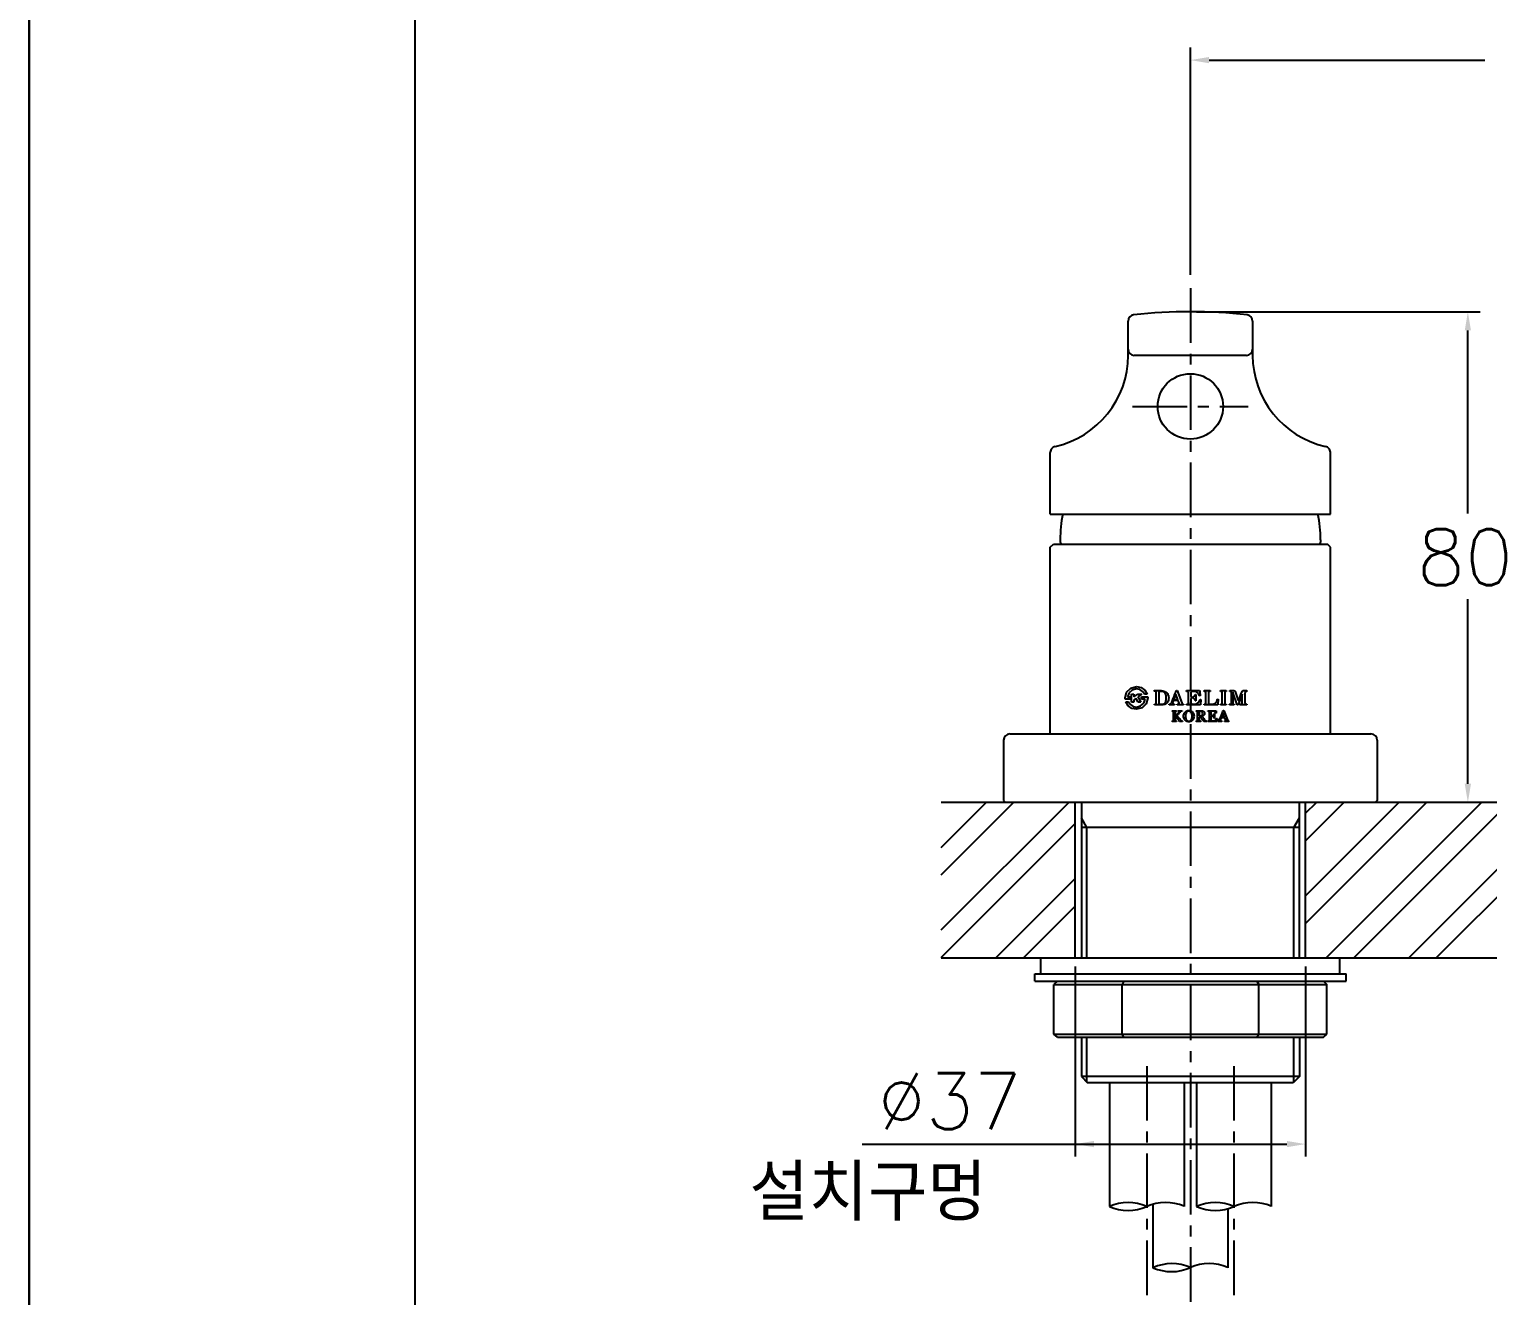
# Model space of a CAD drawing. Extents: x 8594 to 10274, y 9608 to 11210.
# Drawn here: x 9433.8 to 9668.1, y 10397.9 to 10601.3 of the extents above; entities that cross this region are included whole.
import ezdxf

# ---------------------------------------------------------------- set-up
doc = ezdxf.new("R2010")
doc.units = 0
doc.header["$LTSCALE"] = 7
doc.header["$MEASUREMENT"] = 0
doc.linetypes.add('CENTER', pattern=[2, 1.25, -0.25, 0.25, -0.25])
doc.layers.get('0').update_dxf_attribs({"color": 2, "linetype": 'CONTINUOUS'})
for name, color, linetype in [('CL', 1, 'CENTER'), ('D', 2, 'CONTINUOUS'), ('DWG', 7, 'CONTINUOUS'), ('TXT', 5, 'CONTINUOUS')]:
    doc.layers.add(name, color=color, linetype=linetype)
doc.styles.add('GHS', font='ROMANS', dxfattribs={"bigfont": 'GHS'})

# ---------------------------------------------------------------- blocks, each defined once
blk = doc.blocks.new('BORDER')
for p, q in [((0, 1), (0, 0)), ((1, 0), (1, 1))]:
    blk.add_line(p, q)

msp = doc.modelspace()

# ---------------------------------------------------------------- linework, layer by layer
at = {"color": 7, "linetype": 'Continuous'}
for p, q in [((9610.29, 10548.91), (9610.29, 10554.41)), ((9630.29, 10554.41), (9630.29, 10548.91)), ((9629.29, 10548.91), (9611.29, 10548.91)), ((9597.79, 10523.41), (9597.79, 10533.29)), ((9642.79, 10523.41), (9642.79, 10533.29)), ((9597.79, 10523.41), (9642.79, 10523.41)), ((9599.39, 10519.31), (9599.39, 10518.91)), ((9641.19, 10519.31), (9641.19, 10518.91)), ((9597.79, 10518.11), (9598.29, 10518.61)), ((9597.79, 10488.11), (9597.79, 10518.11)), ((9598.29, 10518.61), (9642.29, 10518.61)), ((9642.79, 10518.11), (9642.29, 10518.61)), ((9642.79, 10488.11), (9642.79, 10518.11)), ((9590.29, 10487.11), (9590.29, 10477.41)), ((9591.29, 10488.11), (9649.29, 10488.11)), ((9650.29, 10487.11), (9650.29, 10477.41)), ((9590.29, 10477.41), (9590.59, 10477.11)), ((9650.29, 10477.41), (9649.99, 10477.11)), ((10020.29, 10477.11), (9580.29, 10477.11)), ((9601.79, 10452.11), (9601.79, 10477.11)), ((9602.79, 10477.11), (9602.79, 10452.11)), ((9637.79, 10452.11), (9637.79, 10477.11)), ((9638.79, 10452.11), (9638.79, 10477.11)), ((9637.79, 10473.11), (9602.79, 10473.11)), ((10020.29, 10452.11), (9580.29, 10452.11)), ((9596.29, 10449.61), (9596.29, 10452.11)), ((9644.29, 10449.61), (9644.29, 10452.11)), ((9595.29, 10449.61), (9645.29, 10449.61)), ((9595.29, 10448.41), (9595.29, 10449.61)), ((9645.29, 10448.41), (9645.29, 10449.61)), ((9595.29, 10448.41), (9645.29, 10448.41)), ((9598.93, 10448.41), (9598.35, 10447.91)), ((9598.35, 10447.91), (9642.23, 10447.91)), ((9598.35, 10439.91), (9598.35, 10447.91)), ((9609.61, 10448.41), (9609.32, 10447.91)), ((9609.32, 10439.91), (9609.32, 10447.91)), ((9630.97, 10448.41), (9631.26, 10447.91)), ((9631.26, 10439.91), (9631.26, 10447.91)), ((9641.65, 10448.41), (9642.23, 10447.91)), ((9642.23, 10439.91), (9642.23, 10447.91)), ((9598.35, 10439.91), (9642.23, 10439.91)), ((9598.93, 10439.41), (9598.35, 10439.91)), ((9609.61, 10439.41), (9609.32, 10439.91)), ((9630.97, 10439.41), (9631.26, 10439.91)), ((9641.65, 10439.41), (9642.23, 10439.91)), ((9598.93, 10439.41), (9641.65, 10439.41)), ((9602.79, 10439.41), (9602.79, 10433.11)), ((9637.79, 10439.41), (9637.79, 10433.11)), ((9637.79, 10433.11), (9602.79, 10433.11)), ((9602.79, 10433.11), (9603.79, 10432.11)), ((9637.79, 10433.11), (9636.79, 10432.11)), ((9636.79, 10432.11), (9603.79, 10432.11))]:
    msp.add_line(p, q, dxfattribs=at)
msp.add_circle((9620.29, 10540.71), 5.25, dxfattribs=at)
for centre, radius, start, end in [((9611.29, 10554.41), 1, 96.3013, 180), ((9620.29, 10472.91), 83, 83.6987, 96.3013), ((9629.29, 10554.41), 1, 0, 83.6987), ((9611.29, 10549.91), 1, 180, 270), ((9629.29, 10549.91), 1, 270, 0), ((9595.29, 10548.91), 15, 282.6356, 0), ((9645.29, 10548.91), 15, 180, 257.3644), ((9620.29, 10519.31), 20.9, 168.6848, 180), ((9620.29, 10519.31), 20.9, 0, 11.3152), ((9599.69, 10518.91), 0.3, 180, 270), ((9640.89, 10518.91), 0.3, 270, 0), ((9591.29, 10487.11), 1, 90, 180), ((9649.29, 10487.11), 1, 0, 90)]:
    msp.add_arc(centre, radius, start, end, dxfattribs=at)
at = {"color": 2, "linetype": 'Continuous'}
for centre, radius, start, end in [((9610.31, 10405.51), 7.37, 66.1725, 114.2454), ((9610.26, 10418.96), 7.37, 246.1725, 294.2454), ((9616.31, 10405.4), 7.48, 66.5742, 113.8437), ((9624.31, 10405.51), 7.37, 66.1725, 114.2454), ((9624.26, 10418.96), 7.37, 246.1725, 294.2454), ((9630.31, 10405.4), 7.48, 66.5742, 113.8437), ((9617.31, 10395.69), 7.37, 66.1725, 114.2454), ((9617.26, 10409.15), 7.37, 246.1725, 294.2454), ((9623.31, 10395.59), 7.48, 66.5742, 113.8437)]:
    msp.add_arc(centre, radius, start, end, dxfattribs=at)
at = {"color": 7, "linetype": 'Continuous'}
for points in [[(9598.57, 10534.27), (9598.28, 10534.15), (9598.03, 10533.95), (9597.87, 10533.68), (9597.79, 10533.36), (9597.79, 10533.29)], [(9642.79, 10533.29), (9642.79, 10533.36), (9642.71, 10533.68), (9642.55, 10533.95), (9642.3, 10534.15), (9642.01, 10534.27)]]:
    msp.add_spline(points, degree=3, dxfattribs=at)
at = {"layer": 'CL'}
for p, q in [((9620.29, 10559.68), (9620.29, 10366.96)), ((9611, 10540.71), (9629.58, 10540.71)), ((9613.29, 10434.77), (9613.29, 10319.22)), ((9627.29, 10434.77), (9627.29, 10319.22))]:
    msp.add_line(p, q, dxfattribs=at)
at = {"layer": 'D'}
for p, q in [((9620.29, 10561.82), (9620.29, 10598.32)), ((9623.29, 10596.32), (9667.55, 10596.32)), ((9621.29, 10555.91), (9666.85, 10555.91)), ((9664.85, 10523.54), (9664.85, 10552.91)), ((9664.85, 10480.11), (9664.85, 10509.77)), ((9609.81, 10493.89), (9610.06, 10494.81)), ((9609.81, 10493.83), (9609.81, 10493.89)), ((9609.81, 10493.77), (9609.81, 10493.83)), ((9609.82, 10493.7), (9609.81, 10493.77)), ((9609.96, 10493.7), (9609.82, 10493.7)), ((9610.21, 10493.7), (9609.96, 10493.7)), ((9610.06, 10494.81), (9610.71, 10495.47)), ((9610.46, 10494.73), (9610.21, 10494.09)), ((9610.21, 10494.09), (9610.65, 10494.09)), ((9610.65, 10493.7), (9610.21, 10493.7)), ((9610.96, 10495.17), (9610.46, 10494.73)), ((9610.65, 10494.09), (9610.65, 10493.7)), ((9610.71, 10495.47), (9611.63, 10495.72)), ((9610.83, 10494.53), (9611.23, 10494.53)), ((9610.83, 10493.23), (9610.83, 10494.53)), ((9611.63, 10495.34), (9610.96, 10495.17)), ((9611.23, 10494.08), (9611.88, 10494.53)), ((9611.23, 10494.53), (9611.23, 10494.08)), ((9611.55, 10493.83), (9611.23, 10493.6)), ((9611.23, 10493.6), (9611.23, 10493.23)), ((9611.9, 10493.23), (9611.55, 10493.83)), ((9611.63, 10495.72), (9612.37, 10495.56)), ((9612.16, 10495.24), (9611.63, 10495.34)), ((9612.52, 10494.53), (9611.86, 10494.06)), ((9611.86, 10494.06), (9612.34, 10493.23)), ((9611.88, 10494.53), (9612.52, 10494.53)), ((9612.61, 10494.95), (9612.16, 10495.24)), ((9612.37, 10495.56), (9612.96, 10495.15)), ((9612.47, 10494.1), (9613.05, 10494.1)), ((9612.47, 10493.7), (9612.47, 10494.1)), ((9613.05, 10493.7), (9612.47, 10493.7)), ((9612.92, 10494.53), (9612.61, 10494.95)), ((9612.81, 10493.06), (9613.05, 10493.7)), ((9613.34, 10494.53), (9612.92, 10494.53)), ((9612.96, 10495.15), (9613.34, 10494.53)), ((9613.05, 10494.1), (9613.28, 10494.1)), ((9613.46, 10493.89), (9613.21, 10492.97)), ((9613.28, 10494.1), (9613.45, 10494.1)), ((9613.45, 10494.1), (9613.45, 10494.03)), ((9613.45, 10494.03), (9613.46, 10493.96)), ((9613.46, 10493.96), (9613.46, 10493.89)), ((9614.5, 10495.07), (9615.61, 10495.07)), ((9614.5, 10494.96), (9614.5, 10495.07)), ((9614.66, 10494.96), (9614.5, 10494.96)), ((9614.75, 10494.93), (9614.66, 10494.96)), ((9614.8, 10494.87), (9614.75, 10494.93)), ((9614.81, 10494.78), (9614.8, 10494.87)), ((9614.81, 10493.05), (9614.81, 10494.78)), ((9615.24, 10494.86), (9615.22, 10494.8)), ((9615.22, 10494.8), (9615.22, 10493.03)), ((9615.28, 10494.91), (9615.24, 10494.86)), ((9615.37, 10494.94), (9615.28, 10494.91)), ((9615.42, 10494.94), (9615.37, 10494.94)), ((9615.48, 10494.94), (9615.42, 10494.94)), ((9615.53, 10494.94), (9615.48, 10494.94)), ((9615.68, 10494.94), (9615.53, 10494.94)), ((9615.61, 10495.07), (9615.75, 10495.06)), ((9615.85, 10494.92), (9615.68, 10494.94)), ((9615.75, 10495.06), (9615.89, 10495.04)), ((9615.99, 10494.89), (9615.85, 10494.92)), ((9615.89, 10495.04), (9616.02, 10495.01)), ((9616.09, 10494.83), (9615.99, 10494.89)), ((9616.02, 10495.01), (9616.15, 10494.96)), ((9616.17, 10494.76), (9616.09, 10494.83)), ((9616.15, 10494.96), (9616.27, 10494.9)), ((9616.25, 10494.68), (9616.17, 10494.76)), ((9616.36, 10494.45), (9616.25, 10494.68)), ((9616.27, 10494.9), (9616.37, 10494.83)), ((9616.4, 10494.16), (9616.36, 10494.45)), ((9616.37, 10494.83), (9616.5, 10494.73)), ((9616.37, 10493.39), (9616.41, 10493.67)), ((9616.42, 10493.91), (9616.4, 10494.16)), ((9616.41, 10493.67), (9616.42, 10493.91)), ((9616.5, 10494.73), (9616.6, 10494.6)), ((9616.6, 10494.6), (9616.69, 10494.45)), ((9616.69, 10494.45), (9616.76, 10494.29)), ((9616.77, 10493.54), (9616.72, 10493.38)), ((9616.76, 10494.29), (9616.8, 10494.11)), ((9616.8, 10493.71), (9616.77, 10493.54)), ((9616.8, 10494.11), (9616.81, 10493.91)), ((9616.81, 10493.91), (9616.8, 10493.71)), ((9617.42, 10493.47), (9617.55, 10493.79)), ((9617.55, 10493.79), (9617.68, 10494.14)), ((9617.95, 10494.49), (9617.61, 10493.6)), ((9617.61, 10493.6), (9618.3, 10493.6)), ((9617.68, 10494.14), (9617.82, 10494.49)), ((9617.82, 10494.49), (9617.94, 10494.81)), ((9617.94, 10494.81), (9618.06, 10495.1)), ((9618.3, 10493.6), (9617.95, 10494.49)), ((9618.06, 10495.1), (9618.15, 10495.1)), ((9618.15, 10495.1), (9618.92, 10493.12)), ((9619.66, 10495.07), (9621.75, 10495.07)), ((9619.66, 10494.95), (9619.66, 10495.07)), ((9619.84, 10494.95), (9619.66, 10494.95)), ((9619.9, 10494.93), (9619.84, 10494.95)), ((9619.95, 10494.88), (9619.9, 10494.93)), ((9619.97, 10494.81), (9619.95, 10494.88)), ((9619.98, 10493.08), (9619.97, 10494.81)), ((9620.4, 10494.88), (9620.38, 10494.82)), ((9620.38, 10494.82), (9620.38, 10494.12)), ((9620.38, 10494.12), (9620.4, 10494.07)), ((9620.4, 10493.85), (9620.38, 10493.81)), ((9620.38, 10493.81), (9620.38, 10493.2)), ((9620.45, 10494.92), (9620.4, 10494.88)), ((9620.4, 10494.07), (9620.44, 10494.04)), ((9620.43, 10493.88), (9620.4, 10493.85)), ((9620.48, 10493.9), (9620.43, 10493.88)), ((9620.44, 10494.04), (9620.48, 10494.03)), ((9620.53, 10494.94), (9620.45, 10494.92)), ((9620.48, 10494.03), (9620.6, 10494.03)), ((9620.6, 10493.9), (9620.48, 10493.9)), ((9620.91, 10494.94), (9620.53, 10494.94)), ((9620.6, 10494.03), (9620.81, 10494.07)), ((9620.84, 10493.83), (9620.6, 10493.9)), ((9620.81, 10494.07), (9621, 10494.21)), ((9621.01, 10493.67), (9620.84, 10493.83)), ((9621.29, 10494.86), (9620.91, 10494.94)), ((9621, 10494.21), (9621.09, 10494.45)), ((9621.08, 10493.42), (9621.01, 10493.67)), ((9621.09, 10494.45), (9621.18, 10494.45)), ((9621.18, 10494.45), (9621.18, 10493.42)), ((9621.59, 10494.62), (9621.29, 10494.86)), ((9621.77, 10494.25), (9621.59, 10494.62)), ((9621.69, 10493.25), (9621.85, 10493.64)), ((9621.75, 10495.07), (9621.79, 10495.06)), ((9621.86, 10494.25), (9621.77, 10494.25)), ((9621.79, 10495.06), (9621.81, 10495.04)), ((9621.81, 10495.04), (9621.82, 10495.01)), ((9621.82, 10495.01), (9621.86, 10494.25)), ((9621.85, 10493.64), (9621.97, 10493.64)), ((9621.97, 10493.64), (9621.93, 10492.86)), ((9622.5, 10495.07), (9623.47, 10495.07)), ((9622.5, 10494.95), (9622.5, 10495.07)), ((9622.61, 10494.95), (9622.5, 10494.95)), ((9622.69, 10494.93), (9622.61, 10494.95)), ((9622.76, 10494.86), (9622.69, 10494.93)), ((9622.78, 10494.75), (9622.76, 10494.86)), ((9622.78, 10493.07), (9622.78, 10494.75)), ((9623.21, 10494.85), (9623.19, 10494.77)), ((9623.19, 10494.77), (9623.19, 10493.11)), ((9623.26, 10494.92), (9623.21, 10494.85)), ((9623.36, 10494.95), (9623.26, 10494.92)), ((9623.47, 10494.95), (9623.36, 10494.95)), ((9623.47, 10495.07), (9623.47, 10494.95)), ((9624.54, 10493.32), (9624.66, 10493.68)), ((9624.66, 10493.68), (9624.77, 10493.68)), ((9624.77, 10493.68), (9624.72, 10492.85)), ((9625.14, 10495.07), (9626.05, 10495.07)), ((9625.14, 10494.95), (9625.14, 10495.07)), ((9625.26, 10494.95), (9625.14, 10494.95)), ((9625.34, 10494.93), (9625.26, 10494.95)), ((9625.38, 10494.88), (9625.34, 10494.93)), ((9625.39, 10494.82), (9625.38, 10494.88)), ((9625.39, 10493.07), (9625.39, 10494.82)), ((9625.83, 10494.89), (9625.82, 10494.83)), ((9625.82, 10494.83), (9625.82, 10493.04)), ((9625.88, 10494.93), (9625.83, 10494.89)), ((9625.94, 10494.95), (9625.88, 10494.93)), ((9626.05, 10494.95), (9625.94, 10494.95)), ((9626.05, 10495.07), (9626.05, 10494.95)), ((9626.61, 10495.07), (9627.31, 10495.07)), ((9626.61, 10494.95), (9626.61, 10495.07)), ((9626.7, 10494.95), (9626.61, 10494.95)), ((9626.8, 10494.94), (9626.7, 10494.95)), ((9626.89, 10494.87), (9626.8, 10494.94)), ((9626.92, 10494.75), (9626.89, 10494.87)), ((9626.92, 10493.18), (9626.92, 10494.75)), ((9627.09, 10494.83), (9627.09, 10494.82)), ((9627.81, 10492.81), (9627.09, 10494.83)), ((9627.09, 10494.82), (9627.09, 10493.43)), ((9627.31, 10495.07), (9627.38, 10495.05)), ((9627.38, 10495.05), (9627.44, 10495.02)), ((9627.44, 10495.02), (9627.48, 10494.95)), ((9627.48, 10494.95), (9627.99, 10493.49)), ((9628.63, 10494.49), (9627.99, 10492.81)), ((9628.05, 10493.5), (9628.24, 10493.98)), ((9628.24, 10493.98), (9628.42, 10494.46)), ((9628.42, 10494.46), (9628.59, 10494.95)), ((9628.59, 10494.95), (9628.62, 10495.01)), ((9628.62, 10495.01), (9628.67, 10495.05)), ((9628.62, 10493.09), (9628.63, 10494.47)), ((9628.63, 10494.47), (9628.63, 10494.49)), ((9628.67, 10495.05), (9628.74, 10495.07)), ((9628.74, 10495.07), (9629.36, 10495.07)), ((9629.07, 10494.85), (9629.05, 10494.75)), ((9629.05, 10494.75), (9629.05, 10493.09)), ((9629.14, 10494.92), (9629.07, 10494.85)), ((9629.24, 10494.95), (9629.14, 10494.92)), ((9629.36, 10494.95), (9629.24, 10494.95)), ((9629.36, 10495.07), (9629.36, 10494.95)), ((9609.92, 10493.25), (9610.35, 10493.25)), ((9610.31, 10492.64), (9609.92, 10493.25)), ((9610.9, 10492.22), (9610.31, 10492.64)), ((9610.35, 10493.25), (9610.66, 10492.83)), ((9610.66, 10492.83), (9611.1, 10492.55)), ((9611.23, 10493.23), (9610.83, 10493.23)), ((9611.63, 10492.07), (9610.9, 10492.22)), ((9611.1, 10492.55), (9611.63, 10492.44)), ((9611.63, 10492.44), (9612.3, 10492.61)), ((9612.55, 10492.32), (9611.63, 10492.07)), ((9612.34, 10493.23), (9611.9, 10493.23)), ((9612.3, 10492.61), (9612.81, 10493.06)), ((9613.21, 10492.97), (9612.55, 10492.32)), ((9614.51, 10492.88), (9614.64, 10492.88)), ((9614.51, 10492.77), (9614.51, 10492.88)), ((9615.55, 10492.77), (9614.51, 10492.77)), ((9614.64, 10492.88), (9614.73, 10492.91)), ((9614.73, 10492.91), (9614.79, 10492.97)), ((9614.79, 10492.97), (9614.81, 10493.05)), ((9615.22, 10493.03), (9615.23, 10492.96)), ((9615.23, 10492.96), (9615.26, 10492.92)), ((9615.26, 10492.92), (9615.31, 10492.89)), ((9615.31, 10492.89), (9615.39, 10492.88)), ((9615.39, 10492.88), (9615.5, 10492.88)), ((9615.5, 10492.88), (9615.61, 10492.88)), ((9615.72, 10492.77), (9615.55, 10492.77)), ((9615.61, 10492.88), (9615.76, 10492.89)), ((9615.89, 10492.78), (9615.72, 10492.77)), ((9615.76, 10492.89), (9615.91, 10492.91)), ((9616.05, 10492.82), (9615.89, 10492.78)), ((9615.91, 10492.91), (9616.04, 10492.95)), ((9616.04, 10492.95), (9616.14, 10493.01)), ((9616.19, 10492.86), (9616.05, 10492.82)), ((9616.14, 10493.01), (9616.22, 10493.09)), ((9616.31, 10492.92), (9616.19, 10492.86)), ((9616.22, 10493.09), (9616.29, 10493.17)), ((9616.29, 10493.17), (9616.37, 10493.39)), ((9616.42, 10493), (9616.31, 10492.92)), ((9616.54, 10493.11), (9616.42, 10493)), ((9616.63, 10493.24), (9616.54, 10493.11)), ((9616.72, 10493.38), (9616.63, 10493.24)), ((9616.88, 10492.88), (9616.96, 10492.89)), ((9616.88, 10492.77), (9616.88, 10492.88)), ((9617.72, 10492.77), (9616.88, 10492.77)), ((9616.96, 10492.89), (9617.03, 10492.91)), ((9617.03, 10492.91), (9617.1, 10492.94)), ((9617.1, 10492.94), (9617.19, 10493)), ((9617.19, 10493), (9617.25, 10493.07)), ((9617.25, 10493.07), (9617.3, 10493.17)), ((9617.3, 10493.17), (9617.42, 10493.47)), ((9617.37, 10491.85), (9618.09, 10491.85)), ((9617.37, 10491.76), (9617.37, 10491.85)), ((9617.39, 10491.76), (9617.37, 10491.76)), ((9617.42, 10491.75), (9617.39, 10491.76)), ((9617.45, 10491.75), (9617.42, 10491.75)), ((9617.57, 10493.48), (9617.44, 10493.14)), ((9617.44, 10493.14), (9617.45, 10493)), ((9617.45, 10493), (9617.56, 10492.91)), ((9617.48, 10491.74), (9617.45, 10491.75)), ((9617.5, 10491.73), (9617.48, 10491.74)), ((9617.53, 10491.72), (9617.5, 10491.73)), ((9617.55, 10491.7), (9617.53, 10491.72)), ((9617.57, 10491.69), (9617.55, 10491.7)), ((9617.56, 10492.91), (9617.72, 10492.88)), ((9618.33, 10493.48), (9617.57, 10493.48)), ((9617.58, 10491.67), (9617.57, 10491.69)), ((9617.59, 10491.64), (9617.58, 10491.67)), ((9617.59, 10491.62), (9617.59, 10491.64)), ((9617.6, 10491.59), (9617.59, 10491.62)), ((9617.6, 10490.34), (9617.6, 10491.59)), ((9617.72, 10492.88), (9617.72, 10492.77)), ((9617.87, 10491.68), (9617.86, 10491.66)), ((9617.86, 10491.66), (9617.86, 10491.63)), ((9617.86, 10491.63), (9617.86, 10491.61)), ((9617.86, 10491.61), (9617.86, 10491)), ((9617.88, 10491.7), (9617.87, 10491.68)), ((9617.9, 10491.72), (9617.88, 10491.7)), ((9617.93, 10491.73), (9617.9, 10491.72)), ((9617.95, 10491.74), (9617.93, 10491.73)), ((9617.97, 10491.74), (9617.95, 10491.74)), ((9618, 10491.75), (9617.97, 10491.74)), ((9618.04, 10491.75), (9618, 10491.75)), ((9618.03, 10491.13), (9618.1, 10491.2)), ((9618.06, 10491.76), (9618.04, 10491.75)), ((9618.09, 10491.76), (9618.06, 10491.76)), ((9618.09, 10491.85), (9618.09, 10491.76)), ((9618.1, 10491.2), (9618.17, 10491.27)), ((9618.22, 10491.17), (9618.13, 10491.08)), ((9618.17, 10491.27), (9618.23, 10491.33)), ((9618.19, 10492.88), (9618.39, 10492.88)), ((9618.19, 10492.77), (9618.19, 10492.88)), ((9619.19, 10492.77), (9618.19, 10492.77)), ((9618.31, 10491.26), (9618.22, 10491.17)), ((9618.23, 10491.33), (9618.29, 10491.4)), ((9618.29, 10491.4), (9618.35, 10491.47)), ((9618.3, 10491.76), (9618.3, 10491.85)), ((9618.3, 10491.85), (9618.95, 10491.85)), ((9618.31, 10491.76), (9618.3, 10491.76)), ((9618.33, 10491.76), (9618.31, 10491.76)), ((9618.4, 10491.36), (9618.31, 10491.26)), ((9618.49, 10493.05), (9618.33, 10493.48)), ((9618.34, 10491.76), (9618.33, 10491.76)), ((9618.36, 10491.76), (9618.34, 10491.76)), ((9618.35, 10491.47), (9618.4, 10491.53)), ((9618.38, 10491.75), (9618.36, 10491.76)), ((9618.4, 10491.75), (9618.38, 10491.75)), ((9618.39, 10492.88), (9618.46, 10492.9)), ((9618.42, 10491.74), (9618.4, 10491.75)), ((9618.4, 10491.53), (9618.43, 10491.58)), ((9618.49, 10491.46), (9618.4, 10491.36)), ((9618.44, 10491.74), (9618.42, 10491.74)), ((9618.43, 10491.58), (9618.46, 10491.62)), ((9618.46, 10491.73), (9618.44, 10491.74)), ((9618.46, 10492.9), (9618.5, 10492.97)), ((9618.47, 10491.72), (9618.46, 10491.73)), ((9618.46, 10491.62), (9618.47, 10491.66)), ((9618.48, 10491.71), (9618.47, 10491.72)), ((9618.47, 10491.66), (9618.48, 10491.7)), ((9618.48, 10491.7), (9618.48, 10491.71)), ((9618.5, 10492.97), (9618.49, 10493.05)), ((9618.58, 10491.56), (9618.49, 10491.46)), ((9618.66, 10491.66), (9618.58, 10491.56)), ((9618.69, 10491.68), (9618.66, 10491.66)), ((9618.71, 10491.7), (9618.69, 10491.68)), ((9618.74, 10491.71), (9618.71, 10491.7)), ((9618.77, 10491.72), (9618.74, 10491.71)), ((9618.8, 10491.73), (9618.77, 10491.72)), ((9618.83, 10491.74), (9618.8, 10491.73)), ((9618.85, 10491.75), (9618.83, 10491.74)), ((9618.86, 10491.75), (9618.85, 10491.75)), ((9618.87, 10491.75), (9618.86, 10491.75)), ((9618.88, 10491.75), (9618.87, 10491.75)), ((9618.9, 10491.76), (9618.88, 10491.75)), ((9618.91, 10491.76), (9618.9, 10491.76)), ((9618.92, 10491.76), (9618.91, 10491.76)), ((9618.92, 10493.12), (9618.97, 10492.99)), ((9618.93, 10491.76), (9618.92, 10491.76)), ((9618.94, 10491.76), (9618.93, 10491.76)), ((9618.95, 10491.76), (9618.94, 10491.76)), ((9618.94, 10491.76), (9618.94, 10491.76)), ((9618.95, 10491.85), (9618.95, 10491.76)), ((9618.95, 10491.76), (9618.95, 10491.76)), ((9618.97, 10492.99), (9619.05, 10492.91)), ((9619.05, 10492.91), (9619.19, 10492.88)), ((9619.19, 10492.88), (9619.19, 10492.77)), ((9619.21, 10491.11), (9619.24, 10491.24)), ((9619.24, 10491.24), (9619.27, 10491.35)), ((9619.27, 10491.35), (9619.32, 10491.46)), ((9619.32, 10491.46), (9619.38, 10491.55)), ((9619.38, 10491.55), (9619.46, 10491.64)), ((9619.46, 10491.64), (9619.54, 10491.71)), ((9619.52, 10491.18), (9619.51, 10491.08)), ((9619.53, 10491.28), (9619.52, 10491.18)), ((9619.56, 10491.37), (9619.53, 10491.28)), ((9619.54, 10491.71), (9619.63, 10491.78)), ((9619.59, 10491.46), (9619.56, 10491.37)), ((9619.62, 10491.53), (9619.59, 10491.46)), ((9619.67, 10491.6), (9619.62, 10491.53)), ((9619.63, 10491.78), (9619.72, 10491.83)), ((9619.66, 10492.88), (9619.81, 10492.9)), ((9619.66, 10492.77), (9619.66, 10492.88)), ((9620.39, 10492.77), (9619.66, 10492.77)), ((9619.73, 10491.66), (9619.67, 10491.6)), ((9619.72, 10491.83), (9619.83, 10491.86)), ((9619.79, 10491.71), (9619.73, 10491.66)), ((9619.87, 10491.75), (9619.79, 10491.71)), ((9619.81, 10492.9), (9619.93, 10492.95)), ((9619.83, 10491.86), (9619.93, 10491.88)), ((9619.95, 10491.77), (9619.87, 10491.75)), ((9619.93, 10492.95), (9619.98, 10493.08)), ((9619.93, 10491.88), (9620.04, 10491.89)), ((9620.04, 10491.78), (9619.95, 10491.77)), ((9620.04, 10491.89), (9620.16, 10491.88)), ((9620.13, 10491.77), (9620.04, 10491.78)), ((9620.21, 10491.75), (9620.13, 10491.77)), ((9620.16, 10491.88), (9620.27, 10491.86)), ((9620.28, 10491.72), (9620.21, 10491.75)), ((9620.27, 10491.86), (9620.37, 10491.82)), ((9620.34, 10491.68), (9620.28, 10491.72)), ((9620.4, 10491.62), (9620.34, 10491.68)), ((9620.37, 10491.82), (9620.47, 10491.77)), ((9620.38, 10493.2), (9620.39, 10493.14)), ((9620.39, 10493.14), (9620.39, 10493.09)), ((9620.39, 10493.09), (9620.4, 10493.04)), ((9621.12, 10492.77), (9620.39, 10492.77)), ((9620.4, 10493.04), (9620.43, 10492.97)), ((9620.45, 10491.56), (9620.4, 10491.62)), ((9620.43, 10492.97), (9620.49, 10492.92)), ((9620.49, 10491.48), (9620.45, 10491.56)), ((9620.47, 10491.77), (9620.56, 10491.71)), ((9620.49, 10492.92), (9620.57, 10492.9)), ((9620.52, 10491.4), (9620.49, 10491.48)), ((9620.55, 10491.3), (9620.52, 10491.4)), ((9620.57, 10491.2), (9620.55, 10491.3)), ((9620.56, 10491.71), (9620.64, 10491.64)), ((9620.57, 10492.9), (9620.71, 10492.9)), ((9620.58, 10491.09), (9620.57, 10491.2)), ((9620.64, 10491.64), (9620.71, 10491.56)), ((9620.71, 10492.9), (9620.92, 10492.9)), ((9620.71, 10491.56), (9620.77, 10491.46)), ((9620.77, 10491.46), (9620.82, 10491.35)), ((9620.82, 10491.35), (9620.85, 10491.23)), ((9620.85, 10491.23), (9620.87, 10491.11)), ((9620.92, 10492.9), (9621.08, 10492.9)), ((9621.18, 10493.42), (9621.08, 10493.42)), ((9621.08, 10492.9), (9621.38, 10493)), ((9621.85, 10492.77), (9621.12, 10492.77)), ((9621.22, 10491.85), (9622.03, 10491.85)), ((9621.22, 10491.76), (9621.22, 10491.85)), ((9621.25, 10491.76), (9621.22, 10491.76)), ((9621.27, 10491.75), (9621.25, 10491.76)), ((9621.3, 10491.75), (9621.27, 10491.75)), ((9621.34, 10491.74), (9621.3, 10491.75)), ((9621.36, 10491.74), (9621.34, 10491.74)), ((9621.38, 10491.73), (9621.36, 10491.74)), ((9621.38, 10493), (9621.69, 10493.25)), ((9621.41, 10491.71), (9621.38, 10491.73)), ((9621.43, 10491.7), (9621.41, 10491.71)), ((9621.44, 10491.68), (9621.43, 10491.7)), ((9621.45, 10491.65), (9621.44, 10491.68)), ((9621.45, 10491.63), (9621.45, 10491.65)), ((9621.45, 10491.6), (9621.45, 10491.63)), ((9621.45, 10490.34), (9621.45, 10491.6)), ((9621.72, 10491.75), (9621.72, 10491)), ((9621.92, 10491.75), (9621.72, 10491.75)), ((9621.88, 10492.78), (9621.85, 10492.77)), ((9621.92, 10492.81), (9621.88, 10492.78)), ((9621.93, 10492.86), (9621.92, 10492.81)), ((9622.03, 10491.74), (9621.92, 10491.75)), ((9622.03, 10491.85), (9622.1, 10491.84)), ((9622.11, 10491.71), (9622.03, 10491.74)), ((9622.1, 10491.84), (9622.17, 10491.84)), ((9622.18, 10491.66), (9622.11, 10491.71)), ((9622.16, 10491.11), (9622.22, 10491.19)), ((9622.17, 10491.84), (9622.23, 10491.82)), ((9622.23, 10491.59), (9622.18, 10491.66)), ((9622.22, 10491.19), (9622.26, 10491.29)), ((9622.23, 10491.82), (9622.29, 10491.81)), ((9622.26, 10491.5), (9622.23, 10491.59)), ((9622.27, 10491.4), (9622.26, 10491.5)), ((9622.26, 10491.29), (9622.27, 10491.4)), ((9622.29, 10491.81), (9622.35, 10491.78)), ((9622.35, 10491.78), (9622.41, 10491.75)), ((9622.41, 10491.75), (9622.46, 10491.72)), ((9622.46, 10491.72), (9622.5, 10491.67)), ((9622.52, 10491.2), (9622.49, 10491.16)), ((9622.5, 10492.88), (9622.63, 10492.88)), ((9622.5, 10492.77), (9622.5, 10492.88)), ((9624.63, 10492.77), (9622.5, 10492.77)), ((9622.5, 10491.67), (9622.53, 10491.62)), ((9622.54, 10491.25), (9622.52, 10491.2)), ((9622.53, 10491.62), (9622.55, 10491.57)), ((9622.56, 10491.31), (9622.54, 10491.25)), ((9622.55, 10491.57), (9622.57, 10491.5)), ((9622.57, 10491.37), (9622.56, 10491.31)), ((9622.57, 10491.5), (9622.58, 10491.43)), ((9622.58, 10491.43), (9622.57, 10491.37)), ((9622.63, 10492.88), (9622.71, 10492.92)), ((9622.71, 10492.92), (9622.76, 10492.98)), ((9622.76, 10492.98), (9622.78, 10493.07)), ((9623.09, 10491.85), (9624.44, 10491.85)), ((9623.09, 10491.76), (9623.09, 10491.85)), ((9623.12, 10491.76), (9623.09, 10491.76)), ((9623.15, 10491.75), (9623.12, 10491.76)), ((9623.18, 10491.75), (9623.15, 10491.75)), ((9623.22, 10491.74), (9623.18, 10491.75)), ((9623.19, 10493.11), (9623.2, 10493.01)), ((9623.2, 10493.01), (9623.24, 10492.94)), ((9623.25, 10491.73), (9623.22, 10491.74)), ((9623.24, 10492.94), (9623.36, 10492.9)), ((9623.27, 10491.72), (9623.25, 10491.73)), ((9623.3, 10491.7), (9623.27, 10491.72)), ((9623.31, 10491.69), (9623.3, 10491.7)), ((9623.33, 10491.67), (9623.31, 10491.69)), ((9623.33, 10491.64), (9623.33, 10491.67)), ((9623.34, 10491.62), (9623.33, 10491.64)), ((9623.34, 10491.59), (9623.34, 10491.62)), ((9623.34, 10490.34), (9623.34, 10491.59)), ((9623.36, 10492.9), (9623.89, 10492.9)), ((9623.6, 10491.75), (9623.6, 10491.06)), ((9623.87, 10491.75), (9623.6, 10491.75)), ((9623.92, 10491.75), (9623.87, 10491.75)), ((9623.89, 10492.9), (9624.24, 10493.03)), ((9623.96, 10491.75), (9623.92, 10491.75)), ((9624, 10491.75), (9623.96, 10491.75)), ((9624.03, 10491.75), (9624, 10491.75)), ((9624.06, 10491.74), (9624.03, 10491.75)), ((9624.03, 10491.16), (9624.04, 10491.19)), ((9624.04, 10491.19), (9624.06, 10491.23)), ((9624.09, 10491.74), (9624.06, 10491.74)), ((9624.06, 10491.23), (9624.07, 10491.27)), ((9624.07, 10491.27), (9624.08, 10491.31)), ((9624.08, 10491.34), (9624.18, 10491.34)), ((9624.08, 10491.31), (9624.08, 10491.34)), ((9624.14, 10491.72), (9624.09, 10491.74)), ((9624.19, 10491.68), (9624.14, 10491.72)), ((9624.18, 10491.34), (9624.18, 10490.66)), ((9624.24, 10491.63), (9624.19, 10491.68)), ((9624.24, 10493.03), (9624.54, 10493.32)), ((9624.29, 10491.56), (9624.24, 10491.63)), ((9624.32, 10491.49), (9624.29, 10491.56)), ((9624.35, 10491.43), (9624.32, 10491.49)), ((9624.44, 10491.43), (9624.35, 10491.43)), ((9624.44, 10491.85), (9624.44, 10491.43)), ((9624.68, 10492.78), (9624.63, 10492.77)), ((9624.71, 10492.8), (9624.68, 10492.78)), ((9624.72, 10492.85), (9624.71, 10492.8)), ((9625.14, 10492.88), (9625.26, 10492.89)), ((9625.14, 10492.77), (9625.14, 10492.88)), ((9626.05, 10492.77), (9625.14, 10492.77)), ((9625.26, 10492.89), (9625.35, 10492.92)), ((9625.53, 10491.49), (9625.27, 10490.82)), ((9625.28, 10491.14), (9625.38, 10491.41)), ((9625.35, 10492.92), (9625.39, 10493)), ((9625.38, 10491.41), (9625.47, 10491.65)), ((9625.39, 10493), (9625.39, 10493.07)), ((9625.47, 10491.65), (9625.56, 10491.87)), ((9625.79, 10490.82), (9625.53, 10491.49)), ((9625.56, 10491.87), (9625.66, 10491.87)), ((9625.66, 10491.87), (9626.24, 10490.37)), ((9625.82, 10493.04), (9625.83, 10492.96)), ((9625.83, 10492.96), (9625.87, 10492.91)), ((9625.87, 10492.91), (9625.94, 10492.88)), ((9625.94, 10492.88), (9626.05, 10492.88)), ((9626.05, 10492.88), (9626.05, 10492.77)), ((9626.6, 10492.88), (9626.77, 10492.93)), ((9626.6, 10492.77), (9626.6, 10492.88)), ((9627.35, 10492.77), (9626.6, 10492.77)), ((9626.77, 10492.93), (9626.88, 10493.03)), ((9626.88, 10493.03), (9626.92, 10493.18)), ((9627.09, 10493.43), (9627.09, 10493.16)), ((9627.09, 10493.16), (9627.13, 10493.02)), ((9627.13, 10493.02), (9627.22, 10492.92)), ((9627.22, 10492.92), (9627.35, 10492.88)), ((9627.35, 10492.88), (9627.35, 10492.77)), ((9627.99, 10492.81), (9627.81, 10492.81)), ((9627.99, 10493.49), (9628.05, 10493.5)), ((9628.24, 10492.88), (9628.38, 10492.88)), ((9628.24, 10492.77), (9628.24, 10492.88)), ((9629.36, 10492.77), (9628.24, 10492.77)), ((9628.38, 10492.88), (9628.5, 10492.9)), ((9628.5, 10492.9), (9628.59, 10492.97)), ((9628.59, 10492.97), (9628.62, 10493.09)), ((9629.05, 10493.09), (9629.07, 10492.98)), ((9629.07, 10492.98), (9629.14, 10492.91)), ((9629.14, 10492.91), (9629.24, 10492.88)), ((9629.24, 10492.88), (9629.36, 10492.88)), ((9629.36, 10492.88), (9629.36, 10492.77)), ((9617.37, 10490.11), (9617.37, 10490.19)), ((9617.37, 10490.19), (9617.39, 10490.19)), ((9618.09, 10490.11), (9617.37, 10490.11)), ((9617.39, 10490.19), (9617.42, 10490.2)), ((9617.42, 10490.2), (9617.45, 10490.2)), ((9617.45, 10490.2), (9617.48, 10490.2)), ((9617.48, 10490.2), (9617.51, 10490.21)), ((9617.51, 10490.21), (9617.53, 10490.21)), ((9617.53, 10490.21), (9617.55, 10490.23)), ((9617.55, 10490.23), (9617.56, 10490.24)), ((9617.56, 10490.24), (9617.58, 10490.26)), ((9617.58, 10490.26), (9617.59, 10490.28)), ((9617.59, 10490.31), (9617.6, 10490.34)), ((9617.59, 10490.28), (9617.59, 10490.31)), ((9617.86, 10491), (9617.88, 10491)), ((9617.89, 10490.96), (9617.86, 10490.96)), ((9617.86, 10490.96), (9617.86, 10490.35)), ((9617.86, 10490.35), (9617.86, 10490.32)), ((9617.86, 10490.32), (9617.86, 10490.3)), ((9617.86, 10490.3), (9617.87, 10490.28)), ((9617.87, 10490.28), (9617.88, 10490.26)), ((9617.88, 10491), (9617.95, 10491.07)), ((9617.88, 10490.26), (9617.9, 10490.24)), ((9618.01, 10490.82), (9617.89, 10490.96)), ((9617.9, 10490.24), (9617.93, 10490.23)), ((9617.93, 10490.23), (9617.94, 10490.22)), ((9617.94, 10490.22), (9617.97, 10490.21)), ((9617.95, 10491.07), (9618.03, 10491.13)), ((9617.97, 10490.21), (9618, 10490.21)), ((9618, 10490.21), (9618.03, 10490.2)), ((9618.13, 10490.68), (9618.01, 10490.82)), ((9618.03, 10490.2), (9618.06, 10490.19)), ((9618.06, 10490.19), (9618.09, 10490.19)), ((9618.09, 10490.19), (9618.09, 10490.11)), ((9618.13, 10491.08), (9618.24, 10490.95)), ((9618.25, 10490.54), (9618.13, 10490.68)), ((9618.24, 10490.95), (9618.35, 10490.83)), ((9618.36, 10490.4), (9618.25, 10490.54)), ((9618.35, 10490.83), (9618.44, 10490.72)), ((9618.47, 10490.25), (9618.36, 10490.4)), ((9618.44, 10490.72), (9618.52, 10490.61)), ((9618.56, 10490.11), (9618.47, 10490.25)), ((9618.52, 10490.61), (9618.61, 10490.51)), ((9619.05, 10490.11), (9618.56, 10490.11)), ((9618.61, 10490.51), (9618.7, 10490.39)), ((9618.7, 10490.39), (9618.73, 10490.35)), ((9618.73, 10490.35), (9618.77, 10490.32)), ((9618.77, 10490.32), (9618.8, 10490.29)), ((9618.8, 10490.29), (9618.84, 10490.26)), ((9618.84, 10490.26), (9618.87, 10490.24)), ((9618.87, 10490.24), (9618.89, 10490.23)), ((9618.89, 10490.23), (9618.92, 10490.22)), ((9618.92, 10490.22), (9618.94, 10490.21)), ((9618.94, 10490.21), (9618.97, 10490.2)), ((9618.97, 10490.2), (9619, 10490.2)), ((9619, 10490.2), (9619.03, 10490.19)), ((9619.03, 10490.19), (9619.05, 10490.19)), ((9619.05, 10490.19), (9619.05, 10490.11)), ((9619.21, 10490.97), (9619.21, 10491.11)), ((9619.21, 10490.85), (9619.21, 10490.97)), ((9619.23, 10490.73), (9619.21, 10490.85)), ((9619.27, 10490.61), (9619.23, 10490.73)), ((9619.32, 10490.5), (9619.27, 10490.61)), ((9619.38, 10490.41), (9619.32, 10490.5)), ((9619.44, 10490.32), (9619.38, 10490.41)), ((9619.52, 10490.25), (9619.44, 10490.32)), ((9619.51, 10491.08), (9619.5, 10490.97)), ((9619.5, 10490.97), (9619.51, 10490.86)), ((9619.51, 10490.86), (9619.52, 10490.75)), ((9619.52, 10490.75), (9619.54, 10490.66)), ((9619.61, 10490.18), (9619.52, 10490.25)), ((9619.54, 10490.66), (9619.56, 10490.56)), ((9619.56, 10490.56), (9619.59, 10490.48)), ((9619.59, 10490.48), (9619.64, 10490.4)), ((9619.71, 10490.13), (9619.61, 10490.18)), ((9619.64, 10490.4), (9619.68, 10490.34)), ((9619.68, 10490.34), (9619.74, 10490.28)), ((9619.81, 10490.09), (9619.71, 10490.13)), ((9619.74, 10490.28), (9619.8, 10490.23)), ((9619.8, 10490.23), (9619.87, 10490.2)), ((9619.93, 10490.07), (9619.81, 10490.09)), ((9619.87, 10490.2), (9619.95, 10490.18)), ((9620.04, 10490.06), (9619.93, 10490.07)), ((9619.95, 10490.18), (9620.04, 10490.17)), ((9620.04, 10490.17), (9620.13, 10490.18)), ((9620.16, 10490.07), (9620.04, 10490.06)), ((9620.13, 10490.18), (9620.21, 10490.2)), ((9620.26, 10490.09), (9620.16, 10490.07)), ((9620.21, 10490.2), (9620.28, 10490.23)), ((9620.37, 10490.13), (9620.26, 10490.09)), ((9620.28, 10490.23), (9620.35, 10490.28)), ((9620.35, 10490.28), (9620.4, 10490.34)), ((9620.46, 10490.18), (9620.37, 10490.13)), ((9620.4, 10490.34), (9620.45, 10490.41)), ((9620.45, 10490.41), (9620.49, 10490.48)), ((9620.55, 10490.24), (9620.46, 10490.18)), ((9620.49, 10490.48), (9620.53, 10490.57)), ((9620.53, 10490.57), (9620.55, 10490.66)), ((9620.55, 10490.66), (9620.57, 10490.76)), ((9620.63, 10490.31), (9620.55, 10490.24)), ((9620.57, 10490.76), (9620.58, 10490.86)), ((9620.58, 10490.97), (9620.58, 10491.09)), ((9620.58, 10490.86), (9620.58, 10490.97)), ((9620.7, 10490.39), (9620.63, 10490.31)), ((9620.76, 10490.49), (9620.7, 10490.39)), ((9620.81, 10490.6), (9620.76, 10490.49)), ((9620.85, 10490.71), (9620.81, 10490.6)), ((9620.87, 10490.84), (9620.85, 10490.71)), ((9620.87, 10491.11), (9620.88, 10490.97)), ((9620.88, 10490.97), (9620.87, 10490.84)), ((9621.22, 10490.19), (9621.24, 10490.19)), ((9621.22, 10490.11), (9621.22, 10490.19)), ((9621.96, 10490.11), (9621.22, 10490.11)), ((9621.24, 10490.19), (9621.27, 10490.2)), ((9621.27, 10490.2), (9621.31, 10490.2)), ((9621.31, 10490.2), (9621.34, 10490.21)), ((9621.34, 10490.21), (9621.37, 10490.21)), ((9621.37, 10490.21), (9621.38, 10490.22)), ((9621.38, 10490.22), (9621.41, 10490.23)), ((9621.41, 10490.23), (9621.42, 10490.24)), ((9621.42, 10490.24), (9621.44, 10490.26)), ((9621.44, 10490.26), (9621.45, 10490.29)), ((9621.45, 10490.31), (9621.45, 10490.34)), ((9621.45, 10490.29), (9621.45, 10490.31)), ((9621.72, 10491), (9621.88, 10491)), ((9621.72, 10490.89), (9621.72, 10490.34)), ((9621.89, 10490.89), (9621.72, 10490.89)), ((9621.72, 10490.34), (9621.72, 10490.31)), ((9621.72, 10490.31), (9621.72, 10490.29)), ((9621.72, 10490.29), (9621.73, 10490.27)), ((9621.73, 10490.27), (9621.74, 10490.25)), ((9621.74, 10490.25), (9621.76, 10490.23)), ((9621.76, 10490.23), (9621.79, 10490.22)), ((9621.79, 10490.22), (9621.81, 10490.21)), ((9621.81, 10490.21), (9621.83, 10490.21)), ((9621.83, 10490.21), (9621.86, 10490.2)), ((9621.86, 10490.2), (9621.9, 10490.2)), ((9621.88, 10491), (9621.98, 10491.01)), ((9621.99, 10490.77), (9621.89, 10490.89)), ((9621.9, 10490.2), (9621.93, 10490.19)), ((9621.93, 10490.19), (9621.96, 10490.19)), ((9621.96, 10490.19), (9621.96, 10490.11)), ((9621.98, 10491.01), (9622.08, 10491.05)), ((9622.08, 10490.65), (9621.99, 10490.77)), ((9622.08, 10491.05), (9622.16, 10491.11)), ((9622.17, 10490.53), (9622.08, 10490.65)), ((9622.21, 10490.98), (9622.15, 10490.96)), ((9622.15, 10490.96), (9622.23, 10490.86)), ((9622.25, 10490.4), (9622.17, 10490.53)), ((9622.27, 10491), (9622.21, 10490.98)), ((9622.23, 10490.86), (9622.3, 10490.76)), ((9622.35, 10490.26), (9622.25, 10490.4)), ((9622.32, 10491.03), (9622.27, 10491)), ((9622.3, 10490.76), (9622.36, 10490.68)), ((9622.37, 10491.06), (9622.32, 10491.03)), ((9622.45, 10490.11), (9622.35, 10490.26)), ((9622.36, 10490.68), (9622.43, 10490.59)), ((9622.41, 10491.09), (9622.37, 10491.06)), ((9622.45, 10491.12), (9622.41, 10491.09)), ((9622.43, 10490.59), (9622.5, 10490.5)), ((9622.49, 10491.16), (9622.45, 10491.12)), ((9622.92, 10490.11), (9622.45, 10490.11)), ((9622.5, 10490.5), (9622.57, 10490.39)), ((9622.57, 10490.39), (9622.61, 10490.35)), ((9622.61, 10490.35), (9622.64, 10490.31)), ((9622.64, 10490.31), (9622.67, 10490.28)), ((9622.67, 10490.28), (9622.7, 10490.26)), ((9622.7, 10490.26), (9622.73, 10490.24)), ((9622.73, 10490.24), (9622.76, 10490.23)), ((9622.76, 10490.23), (9622.78, 10490.22)), ((9622.78, 10490.22), (9622.81, 10490.21)), ((9622.81, 10490.21), (9622.84, 10490.2)), ((9622.84, 10490.2), (9622.87, 10490.2)), ((9622.87, 10490.2), (9622.89, 10490.19)), ((9622.89, 10490.19), (9622.92, 10490.19)), ((9622.92, 10490.19), (9622.92, 10490.11)), ((9623.09, 10490.19), (9623.12, 10490.19)), ((9623.09, 10490.11), (9623.09, 10490.19)), ((9624.54, 10490.11), (9623.09, 10490.11)), ((9623.12, 10490.19), (9623.15, 10490.2)), ((9623.15, 10490.2), (9623.19, 10490.2)), ((9623.19, 10490.2), (9623.23, 10490.21)), ((9623.23, 10490.21), (9623.25, 10490.21)), ((9623.25, 10490.21), (9623.27, 10490.22)), ((9623.27, 10490.22), (9623.29, 10490.23)), ((9623.29, 10490.23), (9623.31, 10490.25)), ((9623.31, 10490.25), (9623.32, 10490.27)), ((9623.32, 10490.27), (9623.33, 10490.29)), ((9623.33, 10490.29), (9623.34, 10490.31)), ((9623.34, 10490.31), (9623.34, 10490.34)), ((9623.6, 10491.06), (9623.8, 10491.06)), ((9623.6, 10490.96), (9623.6, 10490.44)), ((9623.8, 10490.96), (9623.6, 10490.96)), ((9623.6, 10490.44), (9623.6, 10490.39)), ((9623.6, 10490.39), (9623.61, 10490.35)), ((9623.61, 10490.35), (9623.61, 10490.31)), ((9623.61, 10490.31), (9623.62, 10490.28)), ((9623.62, 10490.28), (9623.64, 10490.26)), ((9623.64, 10490.26), (9623.66, 10490.24)), ((9623.66, 10490.24), (9623.68, 10490.23)), ((9623.68, 10490.23), (9623.71, 10490.22)), ((9623.71, 10490.22), (9623.74, 10490.21)), ((9623.74, 10490.21), (9623.78, 10490.21)), ((9623.78, 10490.21), (9623.84, 10490.21)), ((9623.8, 10491.06), (9623.86, 10491.06)), ((9623.85, 10490.96), (9623.8, 10490.96)), ((9623.84, 10490.21), (9623.9, 10490.21)), ((9623.89, 10490.95), (9623.85, 10490.96)), ((9623.86, 10491.06), (9623.9, 10491.07)), ((9623.93, 10490.94), (9623.89, 10490.95)), ((9623.9, 10491.07), (9623.94, 10491.08)), ((9623.9, 10490.21), (9623.93, 10490.21)), ((9623.96, 10490.93), (9623.93, 10490.94)), ((9623.93, 10490.21), (9623.96, 10490.21)), ((9623.94, 10491.08), (9623.96, 10491.09)), ((9623.96, 10491.09), (9623.99, 10491.11)), ((9623.99, 10490.91), (9623.96, 10490.93)), ((9623.96, 10490.21), (9624.01, 10490.21)), ((9623.99, 10491.11), (9624.01, 10491.14)), ((9624.01, 10490.88), (9623.99, 10490.91)), ((9624.01, 10491.14), (9624.03, 10491.16)), ((9624.03, 10490.86), (9624.01, 10490.88)), ((9624.01, 10490.21), (9624.05, 10490.21)), ((9624.04, 10490.83), (9624.03, 10490.86)), ((9624.06, 10490.79), (9624.04, 10490.83)), ((9624.05, 10490.21), (9624.09, 10490.21)), ((9624.07, 10490.74), (9624.06, 10490.79)), ((9624.08, 10490.7), (9624.07, 10490.74)), ((9624.08, 10490.66), (9624.08, 10490.7)), ((9624.18, 10490.66), (9624.08, 10490.66)), ((9624.09, 10490.21), (9624.12, 10490.21)), ((9624.12, 10490.21), (9624.15, 10490.22)), ((9624.15, 10490.22), (9624.18, 10490.22)), ((9624.18, 10490.22), (9624.21, 10490.23)), ((9624.21, 10490.23), (9624.24, 10490.24)), ((9624.24, 10490.24), (9624.27, 10490.25)), ((9624.27, 10490.25), (9624.29, 10490.26)), ((9624.29, 10490.26), (9624.32, 10490.31)), ((9624.32, 10490.31), (9624.36, 10490.37)), ((9624.36, 10490.37), (9624.4, 10490.44)), ((9624.4, 10490.44), (9624.44, 10490.52)), ((9624.44, 10490.52), (9624.47, 10490.57)), ((9624.47, 10490.57), (9624.48, 10490.62)), ((9624.48, 10490.62), (9624.57, 10490.62)), ((9624.57, 10490.62), (9624.54, 10490.11)), ((9624.7, 10490.19), (9624.72, 10490.2)), ((9624.7, 10490.11), (9624.7, 10490.19)), ((9625.36, 10490.11), (9624.7, 10490.11)), ((9624.72, 10490.2), (9624.75, 10490.2)), ((9624.75, 10490.2), (9624.78, 10490.21)), ((9624.78, 10490.21), (9624.81, 10490.22)), ((9624.81, 10490.22), (9624.84, 10490.23)), ((9624.84, 10490.23), (9624.86, 10490.24)), ((9624.86, 10490.24), (9624.89, 10490.26)), ((9624.89, 10490.26), (9624.91, 10490.28)), ((9624.91, 10490.28), (9624.93, 10490.31)), ((9624.93, 10490.31), (9624.95, 10490.33)), ((9624.95, 10490.33), (9624.97, 10490.37)), ((9624.97, 10490.37), (9624.99, 10490.41)), ((9624.99, 10490.41), (9625.08, 10490.63)), ((9625.08, 10490.63), (9625.17, 10490.88)), ((9625.11, 10490.33), (9625.1, 10490.32)), ((9625.1, 10490.32), (9625.1, 10490.3)), ((9625.1, 10490.3), (9625.11, 10490.27)), ((9625.12, 10490.41), (9625.11, 10490.38)), ((9625.11, 10490.38), (9625.11, 10490.35)), ((9625.11, 10490.35), (9625.11, 10490.33)), ((9625.11, 10490.27), (9625.14, 10490.24)), ((9625.13, 10490.44), (9625.12, 10490.41)), ((9625.14, 10490.48), (9625.13, 10490.44)), ((9625.16, 10490.52), (9625.14, 10490.48)), ((9625.14, 10490.24), (9625.18, 10490.22)), ((9625.17, 10490.56), (9625.16, 10490.52)), ((9625.17, 10490.88), (9625.28, 10491.14)), ((9625.19, 10490.6), (9625.17, 10490.56)), ((9625.18, 10490.22), (9625.23, 10490.21)), ((9625.2, 10490.65), (9625.19, 10490.6)), ((9625.23, 10490.71), (9625.2, 10490.65)), ((9625.84, 10490.71), (9625.23, 10490.71)), ((9625.23, 10490.21), (9625.29, 10490.2)), ((9625.27, 10490.82), (9625.79, 10490.82)), ((9625.29, 10490.2), (9625.36, 10490.19)), ((9625.36, 10490.19), (9625.36, 10490.11)), ((9625.77, 10490.19), (9625.83, 10490.2)), ((9625.77, 10490.11), (9625.77, 10490.19)), ((9626.49, 10490.11), (9625.77, 10490.11)), ((9625.83, 10490.2), (9625.88, 10490.21)), ((9625.98, 10490.32), (9625.84, 10490.71)), ((9625.88, 10490.21), (9625.93, 10490.22)), ((9625.93, 10490.22), (9625.96, 10490.23)), ((9625.96, 10490.23), (9625.98, 10490.25)), ((9625.98, 10490.31), (9625.98, 10490.32)), ((9625.99, 10490.3), (9625.98, 10490.31)), ((9625.98, 10490.25), (9625.99, 10490.26)), ((9625.99, 10490.29), (9625.99, 10490.3)), ((9625.99, 10490.28), (9625.99, 10490.29)), ((9625.99, 10490.27), (9625.99, 10490.28)), ((9625.99, 10490.26), (9625.99, 10490.27)), ((9626.24, 10490.37), (9626.25, 10490.34)), ((9626.25, 10490.34), (9626.26, 10490.31)), ((9626.26, 10490.31), (9626.28, 10490.29)), ((9626.28, 10490.29), (9626.3, 10490.27)), ((9626.3, 10490.27), (9626.32, 10490.25)), ((9626.32, 10490.25), (9626.34, 10490.23)), ((9626.34, 10490.23), (9626.37, 10490.22)), ((9626.37, 10490.22), (9626.39, 10490.21)), ((9626.39, 10490.21), (9626.42, 10490.21)), ((9626.42, 10490.21), (9626.45, 10490.2)), ((9626.45, 10490.2), (9626.47, 10490.19)), ((9626.47, 10490.19), (9626.49, 10490.19)), ((9626.49, 10490.19), (9626.49, 10490.11)), ((9580.29, 10456.64), (9600.75, 10477.11)), ((9580.29, 10465.48), (9591.91, 10477.11)), ((9580.29, 10469.9), (9587.49, 10477.11)), ((9638.79, 10457.69), (9658.2, 10477.11)), ((9638.79, 10462.11), (9653.78, 10477.11)), ((9638.79, 10470.95), (9644.95, 10477.11)), ((9638.79, 10475.37), (9640.53, 10477.11)), ((9642.04, 10452.11), (9667.04, 10477.11)), ((9646.46, 10452.11), (9671.46, 10477.11)), ((9655.3, 10452.11), (9680.3, 10477.11)), ((9659.72, 10452.11), (9684.72, 10477.11)), ((9580.29, 10452.22), (9601.79, 10473.72)), ((9603.69, 10473.11), (9602.79, 10474.66)), ((9603.69, 10452.11), (9603.69, 10473.11)), ((9636.89, 10473.11), (9637.79, 10474.66)), ((9636.89, 10452.11), (9636.89, 10473.11)), ((9589.01, 10452.11), (9601.79, 10464.89)), ((9593.43, 10452.11), (9601.79, 10460.47)), ((9601.79, 10450.78), (9601.79, 10420.26)), ((9638.79, 10450.78), (9638.79, 10420.26)), ((9603.69, 10432.21), (9603.69, 10439.41)), ((9636.89, 10432.21), (9636.89, 10439.41)), ((9567.6, 10422.26), (9635.79, 10422.26))]:
    msp.add_line(p, q, dxfattribs=at)
for points in [[(9623.29, 10596.82), (9623.29, 10595.82), (9620.29, 10596.32)], [(9664.35, 10552.91), (9665.35, 10552.91), (9664.85, 10555.91)], [(9664.35, 10480.11), (9665.35, 10480.11), (9664.85, 10477.11)], [(9604.79, 10422.76), (9604.79, 10421.76), (9601.79, 10422.26)], [(9635.79, 10422.76), (9635.79, 10421.76), (9638.79, 10422.26)]]:
    msp.add_solid(points, dxfattribs=at)
at = {"layer": 'DWG'}
for p, q in [((9607.29, 10432.11), (9607.29, 10412.22)), ((9619.29, 10432.11), (9619.29, 10412.22)), ((9621.29, 10432.11), (9621.29, 10412.22)), ((9633.29, 10432.11), (9633.29, 10412.22)), ((9633.29, 10432.11), (9633.29, 10412.22)), ((9614.29, 10412.6), (9614.29, 10402.41)), ((9626.29, 10411.88), (9626.29, 10402.41)), ((9626.29, 10411.88), (9626.29, 10402.41))]:
    msp.add_line(p, q, dxfattribs=at)
at = {"layer": 'TXT'}
msp.add_line((9495.83, 10222.36), (9495.83, 10770.36), dxfattribs=at)

# ---------------------------------------------------------------- block references
at = {"xscale": 840, "yscale": 594, "zscale": 840}
for p in [(8593.83, 10202.36), (9433.83, 10202.36)]:
    msp.add_blockref('BORDER', p, dxfattribs=at)

# ---------------------------------------------------------------- texts
at = {"layer": 'DWG', "style": 'GHS'}
for s, p in [('%%C37', (9570.07, 10424.66)), ('설치구멍', (9549.49, 10409.95))]:
    msp.add_text(s, height=9, dxfattribs=at).set_placement(p)
at = {"layer": 'DWG', "insert": (9664.38, 10516.51), "char_height": 9, "attachment_point": 5, "style": 'GHS'}
msp.add_mtext('80', dxfattribs=at)

doc.saveas('drawing.dxf')
